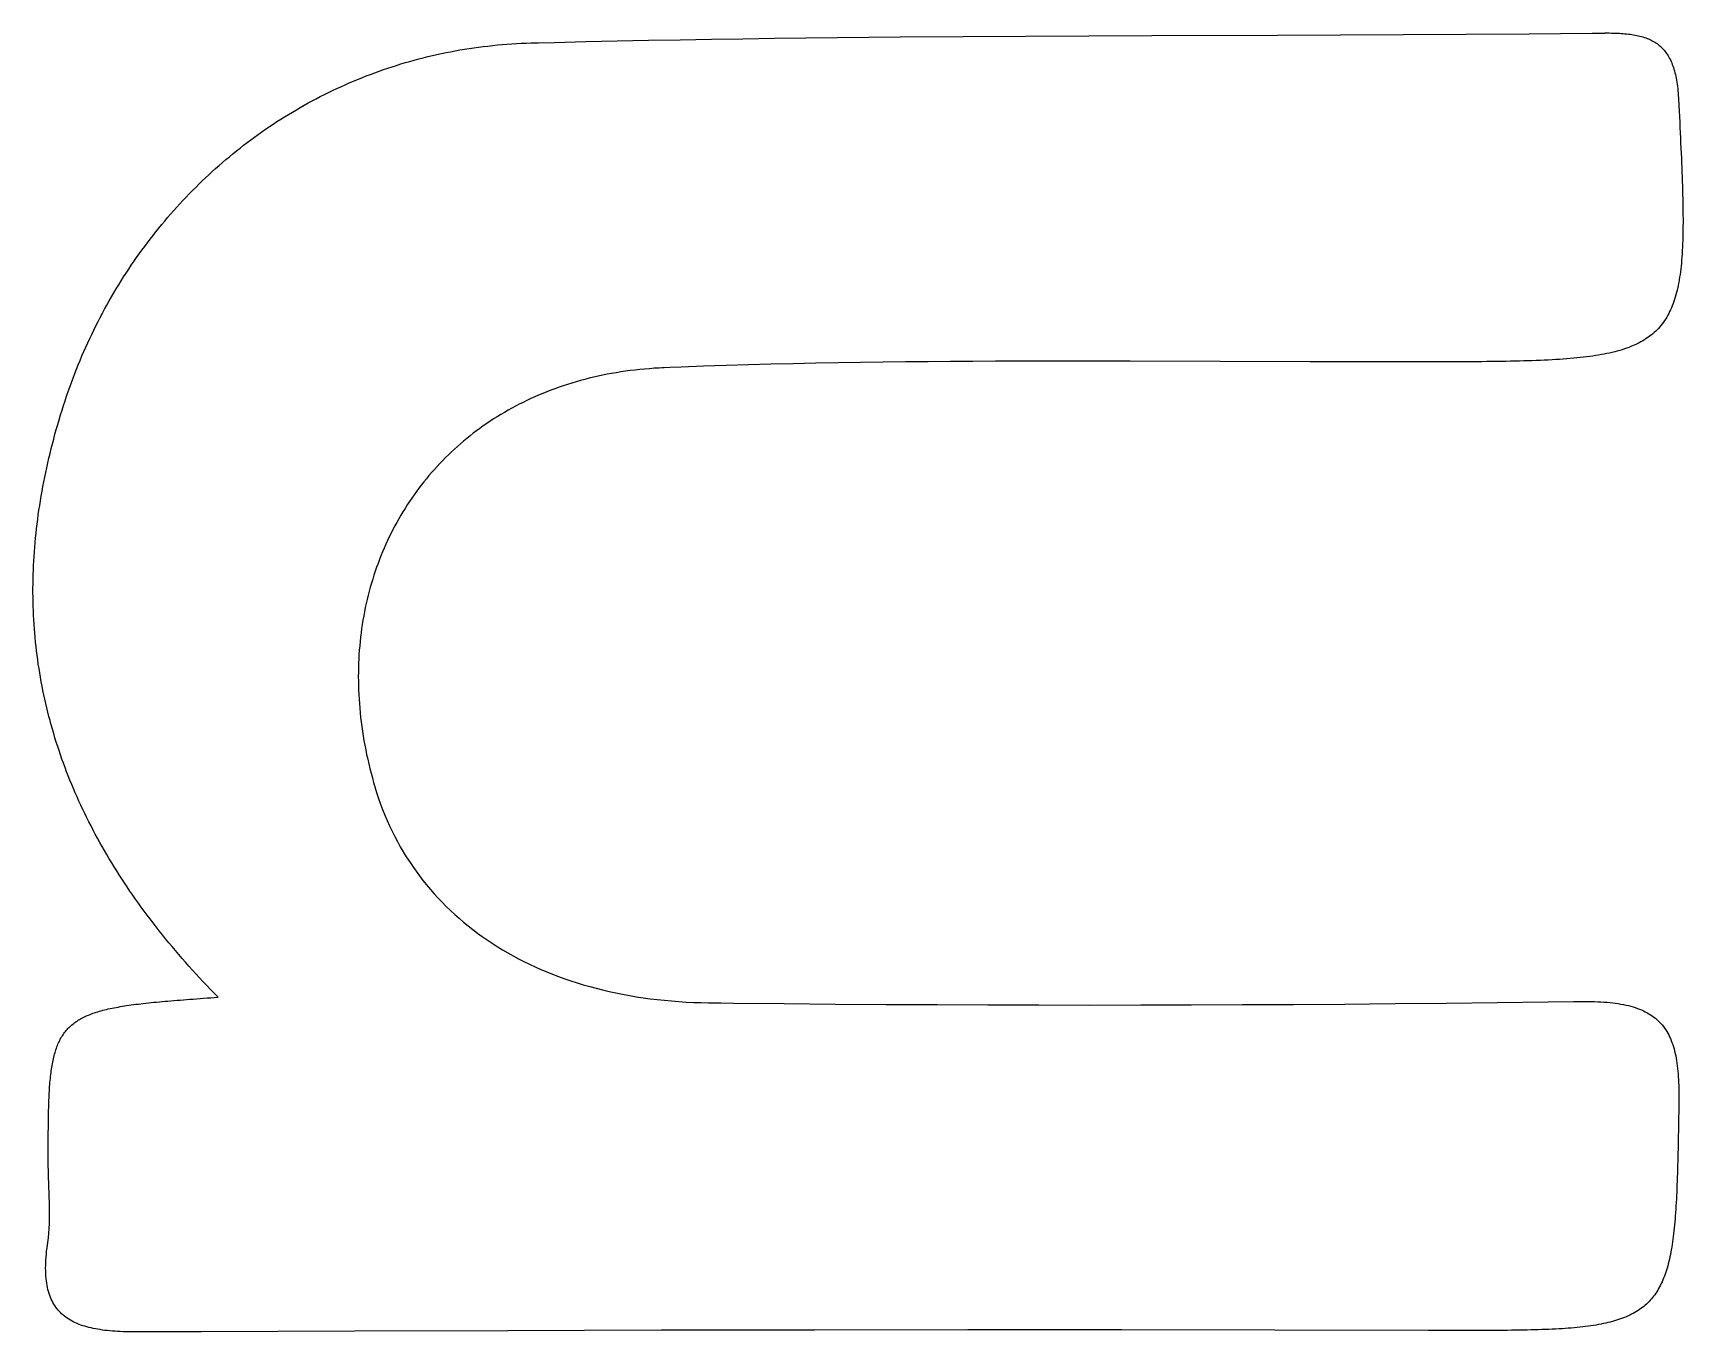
# Model space of a CAD drawing. Extents: x -2412.6 to -2376.5, y -227.2 to -193.2.
# Drawn here: x -2407.036 to -2403.439, y -218.136 to -215.302 of the extents above; entities that cross this region are included whole.
import ezdxf

# ---------------------------------------------------------------- set-up
doc = ezdxf.new("R2010")
doc.units = 0
doc.layers.add('WORK_LAYER', color=254, linetype='CONTINUOUS')

msp = doc.modelspace()

# ---------------------------------------------------------------- linework, layer by layer
at = {"layer": 'WORK_LAYER'}
msp.add_lwpolyline([(-2406.6331, -217.4053), (-2406.6413, -217.3969), (-2406.6494, -217.3885), (-2406.6574, -217.3801), (-2406.6654, -217.3717), (-2406.6733, -217.3632), (-2406.6811, -217.3548), (-2406.6888, -217.3463), (-2406.6964, -217.3378), (-2406.7039, -217.3293), (-2406.7114, -217.3208), (-2406.7187, -217.3122), (-2406.726, -217.3037), (-2406.7332, -217.2951), (-2406.7403, -217.2866), (-2406.7473, -217.278), (-2406.7543, -217.2694), (-2406.7612, -217.2608), (-2406.7679, -217.2521), (-2406.7746, -217.2435), (-2406.7812, -217.2349), (-2406.7878, -217.2262), (-2406.7942, -217.2175), (-2406.8006, -217.2088), (-2406.8068, -217.2001), (-2406.813, -217.1914), (-2406.8191, -217.1826), (-2406.8252, -217.1739), (-2406.8311, -217.1651), (-2406.8369, -217.1563), (-2406.8427, -217.1476), (-2406.8484, -217.1387), (-2406.854, -217.1299), (-2406.8595, -217.1211), (-2406.8649, -217.1122), (-2406.8703, -217.1034), (-2406.8756, -217.0945), (-2406.8807, -217.0856), (-2406.8858, -217.0767), (-2406.8908, -217.0678), (-2406.8958, -217.0588), (-2406.9006, -217.0499), (-2406.9054, -217.0409), (-2406.91, -217.0319), (-2406.9146, -217.0229), (-2406.9191, -217.0139), (-2406.9235, -217.0049), (-2406.9279, -216.9958), (-2406.9321, -216.9868), (-2406.9363, -216.9777), (-2406.9404, -216.9686), (-2406.9444, -216.9595), (-2406.9483, -216.9504), (-2406.9521, -216.9412), (-2406.9559, -216.9321), (-2406.9595, -216.9229), (-2406.9631, -216.9137), (-2406.9666, -216.9045), (-2406.97, -216.8953), (-2406.9733, -216.8861), (-2406.9765, -216.8769), (-2406.9797, -216.8676), (-2406.9827, -216.8583), (-2406.9857, -216.849), (-2406.9886, -216.8397), (-2406.9914, -216.8304), (-2406.9942, -216.8211), (-2406.9968, -216.8117), (-2406.9994, -216.8023), (-2407.0018, -216.793), (-2407.0042, -216.7836), (-2407.0065, -216.7741), (-2407.0087, -216.7647), (-2407.0109, -216.7552), (-2407.0129, -216.7458), (-2407.0149, -216.7363), (-2407.0167, -216.7268), (-2407.0185, -216.7173), (-2407.0202, -216.7077), (-2407.0219, -216.6982), (-2407.0234, -216.6886), (-2407.0249, -216.679), (-2407.0262, -216.6694), (-2407.0275, -216.6598), (-2407.0287, -216.6502), (-2407.0298, -216.6405), (-2407.0308, -216.6309), (-2407.0318, -216.6212), (-2407.0326, -216.6115), (-2407.0334, -216.6018), (-2407.0341, -216.592), (-2407.0347, -216.5823), (-2407.0352, -216.5725), (-2407.0356, -216.5627), (-2407.036, -216.5529), (-2407.0362, -216.5431), (-2407.0364, -216.5333), (-2407.0365, -216.5234), (-2407.0365, -216.5135), (-2407.0364, -216.5036), (-2407.0362, -216.4937), (-2407.036, -216.4838), (-2407.0357, -216.4739), (-2407.0352, -216.4639), (-2407.0347, -216.4539), (-2407.0341, -216.4439), (-2407.0334, -216.4339), (-2407.0327, -216.4239), (-2407.0318, -216.4138), (-2407.0309, -216.4038), (-2407.0299, -216.3937), (-2407.0288, -216.3836), (-2407.0276, -216.3734), (-2407.0263, -216.3633), (-2407.0249, -216.3531), (-2407.0235, -216.343), (-2407.0219, -216.3328), (-2407.0203, -216.3226), (-2407.0186, -216.3123), (-2407.0168, -216.3021), (-2407.0149, -216.2918), (-2407.013, -216.2815), (-2407.0109, -216.2712), (-2407.0088, -216.2609), (-2407.0065, -216.2505), (-2407.0042, -216.2402), (-2407.0018, -216.2298), (-2406.9994, -216.2194), (-2406.9968, -216.209), (-2406.9941, -216.1986), (-2406.9914, -216.1881), (-2406.9886, -216.1776), (-2406.9857, -216.1671), (-2406.9827, -216.1566), (-2406.9796, -216.1461), (-2406.9764, -216.1355), (-2406.9732, -216.125), (-2406.9715, -216.1197), (-2406.9699, -216.1146), (-2406.9667, -216.1046), (-2406.9633, -216.0946), (-2406.9599, -216.0847), (-2406.9564, -216.0748), (-2406.9528, -216.0649), (-2406.9492, -216.0551), (-2406.9455, -216.0454), (-2406.9416, -216.0356), (-2406.9378, -216.026), (-2406.9338, -216.0164), (-2406.9297, -216.0068), (-2406.9256, -215.9973), (-2406.9214, -215.9878), (-2406.9172, -215.9784), (-2406.9128, -215.969), (-2406.9084, -215.9597), (-2406.9039, -215.9504), (-2406.8993, -215.9412), (-2406.8947, -215.932), (-2406.89, -215.9229), (-2406.8852, -215.9138), (-2406.8803, -215.9048), (-2406.8754, -215.8958), (-2406.8704, -215.8869), (-2406.8653, -215.878), (-2406.8602, -215.8692), (-2406.8549, -215.8605), (-2406.8496, -215.8518), (-2406.8443, -215.8431), (-2406.8389, -215.8345), (-2406.8334, -215.826), (-2406.8278, -215.8175), (-2406.8222, -215.8091), (-2406.8165, -215.8007), (-2406.8107, -215.7924), (-2406.8049, -215.7842), (-2406.799, -215.776), (-2406.793, -215.7679), (-2406.787, -215.7598), (-2406.7809, -215.7518), (-2406.7747, -215.7439), (-2406.7685, -215.736), (-2406.7622, -215.7281), (-2406.7558, -215.7204), (-2406.7494, -215.7127), (-2406.7429, -215.705), (-2406.7364, -215.6974), (-2406.7297, -215.6899), (-2406.7231, -215.6825), (-2406.7163, -215.6751), (-2406.7096, -215.6678), (-2406.7027, -215.6605), (-2406.6958, -215.6533), (-2406.6888, -215.6462), (-2406.6818, -215.6391), (-2406.6747, -215.6321), (-2406.6675, -215.6252), (-2406.6603, -215.6183), (-2406.6531, -215.6115), (-2406.6457, -215.6048), (-2406.6383, -215.5981), (-2406.6309, -215.5915), (-2406.6234, -215.585), (-2406.6159, -215.5786), (-2406.6083, -215.5722), (-2406.6006, -215.5659), (-2406.5929, -215.5596), (-2406.5851, -215.5535), (-2406.5773, -215.5474), (-2406.5694, -215.5413), (-2406.5615, -215.5354), (-2406.5535, -215.5295), (-2406.5454, -215.5237), (-2406.5374, -215.518), (-2406.5292, -215.5123), (-2406.521, -215.5067), (-2406.5128, -215.5012), (-2406.5045, -215.4958), (-2406.4961, -215.4904), (-2406.4878, -215.4852), (-2406.4793, -215.48), (-2406.4708, -215.4748), (-2406.4623, -215.4698), (-2406.4537, -215.4648), (-2406.4451, -215.4599), (-2406.4364, -215.4551), (-2406.4277, -215.4504), (-2406.4189, -215.4457), (-2406.4101, -215.4411), (-2406.4012, -215.4366), (-2406.3923, -215.4322), (-2406.3833, -215.4279), (-2406.3743, -215.4236), (-2406.3653, -215.4195), (-2406.3562, -215.4154), (-2406.347, -215.4114), (-2406.3379, -215.4075), (-2406.3287, -215.4036), (-2406.3194, -215.3999), (-2406.3101, -215.3962), (-2406.3007, -215.3926), (-2406.2914, -215.3891), (-2406.2819, -215.3857), (-2406.2725, -215.3824), (-2406.263, -215.3792), (-2406.2534, -215.376), (-2406.2438, -215.373), (-2406.2342, -215.37), (-2406.2246, -215.3671), (-2406.2149, -215.3643), (-2406.2051, -215.3616), (-2406.1953, -215.359), (-2406.1855, -215.3565), (-2406.1757, -215.354), (-2406.1658, -215.3517), (-2406.1559, -215.3494), (-2406.1459, -215.3473), (-2406.136, -215.3452), (-2406.1259, -215.3432), (-2406.1159, -215.3413), (-2406.1058, -215.3395), (-2406.0957, -215.3378), (-2406.0855, -215.3362), (-2406.0753, -215.3347), (-2406.0651, -215.3333), (-2406.0549, -215.332), (-2406.0446, -215.3308), (-2406.0343, -215.3296), (-2406.0239, -215.3286), (-2406.0136, -215.3277), (-2406.0032, -215.3269), (-2405.9927, -215.3261), (-2405.9823, -215.3255), (-2405.9718, -215.3249), (-2405.9613, -215.3245), (-2405.9507, -215.3242), (-2405.9501, -215.3241), (-2405.949, -215.3241), (-2405.9469, -215.3241), (-2405.9426, -215.3239), (-2405.934, -215.3237), (-2405.8998, -215.3228), (-2405.8312, -215.3212), (-2405.7627, -215.3196), (-2405.6942, -215.3183), (-2405.6256, -215.317), (-2405.5571, -215.3158), (-2405.4885, -215.3148), (-2405.42, -215.3139), (-2405.3514, -215.313), (-2405.2829, -215.3123), (-2405.2143, -215.3116), (-2405.1457, -215.311), (-2405.0086, -215.31), (-2404.8715, -215.3092), (-2404.7343, -215.3086), (-2404.5972, -215.3081), (-2404.3229, -215.3072), (-2404.1857, -215.3066), (-2404.0486, -215.306), (-2403.9115, -215.3052), (-2403.7744, -215.3041), (-2403.7058, -215.3035), (-2403.6373, -215.3028), (-2403.6201, -215.3026), (-2403.6116, -215.3025), (-2403.6105, -215.3025), (-2403.6099, -215.3025), (-2403.6098, -215.3025), (-2403.6098, -215.3025), (-2403.6098, -215.3025), (-2403.6095, -215.3025), (-2403.6089, -215.3024), (-2403.6042, -215.3024), (-2403.5996, -215.3024), (-2403.5951, -215.3025), (-2403.5906, -215.3025), (-2403.5863, -215.3027), (-2403.582, -215.3028), (-2403.5777, -215.303), (-2403.5736, -215.3033), (-2403.5695, -215.3036), (-2403.5655, -215.3039), (-2403.5616, -215.3043), (-2403.5578, -215.3047), (-2403.554, -215.3052), (-2403.5503, -215.3057), (-2403.5466, -215.3063), (-2403.5431, -215.307), (-2403.5396, -215.3077), (-2403.5362, -215.3084), (-2403.5328, -215.3092), (-2403.5295, -215.3101), (-2403.5263, -215.311), (-2403.5232, -215.312), (-2403.5201, -215.3131), (-2403.5171, -215.3142), (-2403.5142, -215.3154), (-2403.5113, -215.3167), (-2403.5085, -215.318), (-2403.5058, -215.3194), (-2403.5032, -215.3209), (-2403.5006, -215.3224), (-2403.498, -215.324), (-2403.4956, -215.3257), (-2403.4932, -215.3275), (-2403.4909, -215.3294), (-2403.4886, -215.3313), (-2403.4864, -215.3333), (-2403.4843, -215.3354), (-2403.4822, -215.3376), (-2403.4802, -215.3399), (-2403.4783, -215.3422), (-2403.4764, -215.3447), (-2403.4746, -215.3472), (-2403.4728, -215.3498), (-2403.4712, -215.3526), (-2403.4695, -215.3554), (-2403.468, -215.3583), (-2403.4665, -215.3613), (-2403.465, -215.3644), (-2403.4636, -215.3676), (-2403.4623, -215.3709), (-2403.4611, -215.3743), (-2403.4599, -215.3778), (-2403.4587, -215.3814), (-2403.4576, -215.3852), (-2403.4566, -215.389), (-2403.4556, -215.3929), (-2403.4547, -215.397), (-2403.4539, -215.4011), (-2403.4531, -215.4054), (-2403.4524, -215.4098), (-2403.4517, -215.4143), (-2403.451, -215.4189), (-2403.4505, -215.4237), (-2403.45, -215.4285), (-2403.4495, -215.4335), (-2403.4491, -215.4386), (-2403.4488, -215.4438), (-2403.4485, -215.4492), (-2403.4484, -215.4495), (-2403.4484, -215.4497), (-2403.4484, -215.4499), (-2403.4484, -215.4502), (-2403.4484, -215.451), (-2403.4482, -215.4541), (-2403.4479, -215.4603), (-2403.4473, -215.4726), (-2403.4467, -215.4847), (-2403.4461, -215.4966), (-2403.4456, -215.5084), (-2403.445, -215.5199), (-2403.4445, -215.5313), (-2403.444, -215.5425), (-2403.4435, -215.5535), (-2403.443, -215.5644), (-2403.4425, -215.5751), (-2403.4421, -215.5856), (-2403.4417, -215.596), (-2403.4413, -215.6061), (-2403.4409, -215.6162), (-2403.4406, -215.626), (-2403.4402, -215.6357), (-2403.44, -215.6453), (-2403.4397, -215.6546), (-2403.4395, -215.6638), (-2403.4393, -215.6729), (-2403.4391, -215.6818), (-2403.439, -215.6906), (-2403.439, -215.6992), (-2403.4389, -215.7076), (-2403.4389, -215.7159), (-2403.439, -215.724), (-2403.439, -215.732), (-2403.4392, -215.7399), (-2403.4393, -215.7476), (-2403.4396, -215.7552), (-2403.4398, -215.7626), (-2403.4402, -215.7699), (-2403.4405, -215.777), (-2403.4409, -215.784), (-2403.4414, -215.7909), (-2403.4419, -215.7976), (-2403.4425, -215.8042), (-2403.4432, -215.8107), (-2403.4439, -215.817), (-2403.4446, -215.8232), (-2403.4454, -215.8293), (-2403.4463, -215.8352), (-2403.4473, -215.8411), (-2403.4483, -215.8468), (-2403.4494, -215.8523), (-2403.4505, -215.8578), (-2403.4517, -215.8631), (-2403.453, -215.8683), (-2403.4544, -215.8734), (-2403.4558, -215.8784), (-2403.4573, -215.8833), (-2403.4589, -215.888), (-2403.4605, -215.8927), (-2403.4623, -215.8972), (-2403.4641, -215.9016), (-2403.466, -215.9059), (-2403.468, -215.9101), (-2403.47, -215.9142), (-2403.4722, -215.9182), (-2403.4744, -215.9221), (-2403.4767, -215.9259), (-2403.4791, -215.9296), (-2403.4816, -215.9332), (-2403.4842, -215.9367), (-2403.4869, -215.9401), (-2403.4896, -215.9434), (-2403.4925, -215.9466), (-2403.4955, -215.9497), (-2403.4985, -215.9527), (-2403.5017, -215.9556), (-2403.505, -215.9585), (-2403.5083, -215.9613), (-2403.5118, -215.9639), (-2403.5154, -215.9665), (-2403.519, -215.969), (-2403.5228, -215.9715), (-2403.5267, -215.9738), (-2403.5307, -215.9761), (-2403.5348, -215.9783), (-2403.5391, -215.9804), (-2403.5434, -215.9824), (-2403.5478, -215.9844), (-2403.5524, -215.9863), (-2403.5571, -215.9881), (-2403.5619, -215.9899), (-2403.5668, -215.9916), (-2403.5719, -215.9932), (-2403.577, -215.9948), (-2403.5823, -215.9963), (-2403.5877, -215.9977), (-2403.5933, -215.9991), (-2403.599, -216.0004), (-2403.6048, -216.0016), (-2403.6107, -216.0028), (-2403.6168, -216.004), (-2403.623, -216.0051), (-2403.6293, -216.0061), (-2403.6358, -216.0071), (-2403.6424, -216.008), (-2403.6491, -216.0089), (-2403.656, -216.0097), (-2403.663, -216.0105), (-2403.6702, -216.0113), (-2403.6775, -216.012), (-2403.6849, -216.0127), (-2403.6925, -216.0133), (-2403.7003, -216.0139), (-2403.7082, -216.0144), (-2403.7162, -216.0149), (-2403.7244, -216.0154), (-2403.7328, -216.0158), (-2403.7413, -216.0162), (-2403.7499, -216.0166), (-2403.7588, -216.017), (-2403.7677, -216.0173), (-2403.7769, -216.0176), (-2403.7862, -216.0178), (-2403.7956, -216.0181), (-2403.8052, -216.0183), (-2403.815, -216.0185), (-2403.825, -216.0187), (-2403.8351, -216.0188), (-2403.8454, -216.019), (-2403.8558, -216.0191), (-2403.8665, -216.0192), (-2403.8773, -216.0193), (-2403.8882, -216.0194), (-2403.8994, -216.0194), (-2403.9107, -216.0195), (-2403.9222, -216.0195), (-2403.9339, -216.0196), (-2403.9457, -216.0196), (-2403.9578, -216.0197), (-2403.97, -216.0197), (-2403.9824, -216.0197), (-2403.9887, -216.0198), (-2403.9918, -216.0198), (-2403.9949, -216.0198), (-2404.0071, -216.0198), (-2404.0561, -216.0199), (-2404.1541, -216.0199), (-2404.2521, -216.0197), (-2404.6441, -216.0184), (-2404.7421, -216.0182), (-2404.8401, -216.0182), (-2404.938, -216.0184), (-2404.987, -216.0186), (-2405.036, -216.0189), (-2405.085, -216.0193), (-2405.1339, -216.0197), (-2405.1829, -216.0203), (-2405.2319, -216.021), (-2405.2808, -216.0218), (-2405.3298, -216.0227), (-2405.3787, -216.0238), (-2405.4276, -216.025), (-2405.4766, -216.0263), (-2405.5255, -216.0278), (-2405.5744, -216.0294), (-2405.6233, -216.0313), (-2405.6478, -216.0322), (-2405.66, -216.0327), (-2405.6615, -216.0328), (-2405.663, -216.0328), (-2405.6657, -216.033), (-2405.6711, -216.0332), (-2405.6818, -216.0338), (-2405.6924, -216.0346), (-2405.7029, -216.0355), (-2405.7134, -216.0365), (-2405.7238, -216.0376), (-2405.7342, -216.0388), (-2405.7445, -216.0402), (-2405.7547, -216.0417), (-2405.7648, -216.0433), (-2405.7748, -216.045), (-2405.7848, -216.0469), (-2405.7947, -216.0489), (-2405.8045, -216.051), (-2405.8143, -216.0532), (-2405.824, -216.0555), (-2405.8336, -216.058), (-2405.8431, -216.0605), (-2405.8525, -216.0632), (-2405.8619, -216.066), (-2405.8712, -216.0689), (-2405.8804, -216.0719), (-2405.8895, -216.075), (-2405.8986, -216.0782), (-2405.9075, -216.0816), (-2405.9164, -216.085), (-2405.9252, -216.0886), (-2405.934, -216.0923), (-2405.9426, -216.096), (-2405.9512, -216.0999), (-2405.9596, -216.1039), (-2405.968, -216.108), (-2405.9764, -216.1122), (-2405.9846, -216.1165), (-2405.9927, -216.1209), (-2406.0008, -216.1253), (-2406.0088, -216.1299), (-2406.0166, -216.1346), (-2406.0244, -216.1394), (-2406.0321, -216.1443), (-2406.0398, -216.1493), (-2406.0473, -216.1544), (-2406.0547, -216.1595), (-2406.0621, -216.1648), (-2406.0694, -216.1701), (-2406.0765, -216.1756), (-2406.0836, -216.1811), (-2406.0906, -216.1868), (-2406.0975, -216.1925), (-2406.1043, -216.1983), (-2406.1111, -216.2042), (-2406.1177, -216.2102), (-2406.1242, -216.2162), (-2406.1307, -216.2224), (-2406.137, -216.2286), (-2406.1432, -216.2349), (-2406.1494, -216.2413), (-2406.1555, -216.2478), (-2406.1614, -216.2544), (-2406.1673, -216.261), (-2406.1731, -216.2678), (-2406.1787, -216.2746), (-2406.1843, -216.2814), (-2406.1898, -216.2884), (-2406.1951, -216.2954), (-2406.2004, -216.3026), (-2406.2056, -216.3097), (-2406.2107, -216.317), (-2406.2156, -216.3243), (-2406.2205, -216.3317), (-2406.2253, -216.3392), (-2406.2299, -216.3467), (-2406.2345, -216.3544), (-2406.239, -216.362), (-2406.2433, -216.3698), (-2406.2476, -216.3776), (-2406.2517, -216.3855), (-2406.2558, -216.3934), (-2406.2597, -216.4015), (-2406.2635, -216.4095), (-2406.2672, -216.4177), (-2406.2709, -216.4259), (-2406.2744, -216.4341), (-2406.2778, -216.4425), (-2406.2811, -216.4508), (-2406.2842, -216.4593), (-2406.2873, -216.4678), (-2406.2903, -216.4763), (-2406.2931, -216.4849), (-2406.2959, -216.4936), (-2406.2985, -216.5023), (-2406.301, -216.5111), (-2406.3034, -216.5199), (-2406.3057, -216.5288), (-2406.3079, -216.5377), (-2406.3099, -216.5467), (-2406.3119, -216.5557), (-2406.3137, -216.5648), (-2406.3155, -216.5739), (-2406.3171, -216.5831), (-2406.3185, -216.5923), (-2406.3199, -216.6016), (-2406.3212, -216.6109), (-2406.3223, -216.6202), (-2406.3233, -216.6296), (-2406.3242, -216.6391), (-2406.325, -216.6486), (-2406.3257, -216.6581), (-2406.3262, -216.6676), (-2406.3266, -216.6772), (-2406.3269, -216.6869), (-2406.3271, -216.6965), (-2406.3272, -216.7062), (-2406.3271, -216.716), (-2406.3269, -216.7257), (-2406.3266, -216.7356), (-2406.3262, -216.7454), (-2406.3256, -216.7553), (-2406.3249, -216.7652), (-2406.3241, -216.7751), (-2406.3232, -216.7851), (-2406.3221, -216.7951), (-2406.3209, -216.8051), (-2406.3196, -216.8151), (-2406.3182, -216.8252), (-2406.3166, -216.8353), (-2406.3149, -216.8454), (-2406.3131, -216.8556), (-2406.3111, -216.8657), (-2406.309, -216.8759), (-2406.3068, -216.8861), (-2406.3045, -216.8964), (-2406.302, -216.9066), (-2406.2994, -216.9169), (-2406.2966, -216.9272), (-2406.2938, -216.9375), (-2406.2923, -216.9426), (-2406.2919, -216.9439), (-2406.2917, -216.9446), (-2406.2916, -216.9449), (-2406.2915, -216.9452), (-2406.2911, -216.9467), (-2406.2872, -216.9593), (-2406.283, -216.9718), (-2406.2787, -216.9841), (-2406.2741, -216.9962), (-2406.2693, -217.0083), (-2406.2642, -217.0201), (-2406.2589, -217.0319), (-2406.2534, -217.0434), (-2406.2477, -217.0549), (-2406.2417, -217.0661), (-2406.2356, -217.0773), (-2406.2292, -217.0882), (-2406.2225, -217.099), (-2406.2157, -217.1097), (-2406.2086, -217.1202), (-2406.2014, -217.1305), (-2406.1939, -217.1407), (-2406.1862, -217.1507), (-2406.1783, -217.1606), (-2406.1701, -217.1702), (-2406.1618, -217.1798), (-2406.1533, -217.1891), (-2406.1445, -217.1983), (-2406.1356, -217.2073), (-2406.1265, -217.2162), (-2406.1171, -217.2249), (-2406.1076, -217.2334), (-2406.0978, -217.2417), (-2406.0879, -217.2498), (-2406.0778, -217.2578), (-2406.0674, -217.2656), (-2406.0569, -217.2732), (-2406.0462, -217.2807), (-2406.0353, -217.2879), (-2406.0242, -217.295), (-2406.013, -217.3019), (-2406.0015, -217.3086), (-2405.9899, -217.3151), (-2405.9781, -217.3215), (-2405.9661, -217.3276), (-2405.9539, -217.3336), (-2405.9415, -217.3393), (-2405.929, -217.3449), (-2405.9163, -217.3503), (-2405.9035, -217.3554), (-2405.8904, -217.3604), (-2405.8772, -217.3652), (-2405.8638, -217.3698), (-2405.8503, -217.3742), (-2405.8366, -217.3783), (-2405.8227, -217.3823), (-2405.8087, -217.3861), (-2405.7945, -217.3897), (-2405.7801, -217.393), (-2405.7656, -217.3962), (-2405.751, -217.3991), (-2405.7361, -217.4018), (-2405.7212, -217.4044), (-2405.706, -217.4067), (-2405.6908, -217.4088), (-2405.6754, -217.4106), (-2405.6598, -217.4123), (-2405.6441, -217.4137), (-2405.6282, -217.415), (-2405.6122, -217.416), (-2405.5961, -217.4168), (-2405.5798, -217.4173), (-2405.5634, -217.4176), (-2405.5613, -217.4177), (-2405.5612, -217.4177), (-2405.561, -217.4177), (-2405.5606, -217.4177), (-2405.5597, -217.4177), (-2405.5579, -217.4177), (-2405.551, -217.4178), (-2405.5371, -217.4179), (-2405.5094, -217.4182), (-2405.3984, -217.4194), (-2405.2874, -217.4203), (-2405.1763, -217.4211), (-2405.0653, -217.4217), (-2404.9543, -217.4221), (-2404.8433, -217.4224), (-2404.7323, -217.4225), (-2404.6212, -217.4224), (-2404.5102, -217.4221), (-2404.3992, -217.4217), (-2404.2882, -217.4211), (-2404.1772, -217.4204), (-2404.0662, -217.4195), (-2403.9551, -217.4184), (-2403.8441, -217.4171), (-2403.7331, -217.4157), (-2403.6776, -217.4149), (-2403.6707, -217.4148), (-2403.6672, -217.4147), (-2403.6668, -217.4147), (-2403.6666, -217.4147), (-2403.6665, -217.4147), (-2403.6662, -217.4147), (-2403.6657, -217.4147), (-2403.6618, -217.4147), (-2403.654, -217.4146), (-2403.6465, -217.4147), (-2403.6391, -217.4148), (-2403.6318, -217.415), (-2403.6248, -217.4153), (-2403.6179, -217.4156), (-2403.6112, -217.4161), (-2403.6046, -217.4166), (-2403.5983, -217.4172), (-2403.592, -217.4179), (-2403.586, -217.4187), (-2403.5801, -217.4195), (-2403.5743, -217.4205), (-2403.5687, -217.4215), (-2403.5633, -217.4227), (-2403.558, -217.4239), (-2403.5529, -217.4252), (-2403.5479, -217.4266), (-2403.5431, -217.4281), (-2403.5384, -217.4298), (-2403.5339, -217.4315), (-2403.5294, -217.4333), (-2403.5252, -217.4352), (-2403.5211, -217.4372), (-2403.5171, -217.4393), (-2403.5132, -217.4415), (-2403.5095, -217.4438), (-2403.5059, -217.4462), (-2403.5024, -217.4487), (-2403.4991, -217.4513), (-2403.4958, -217.4541), (-2403.4928, -217.4569), (-2403.4898, -217.4599), (-2403.4869, -217.4629), (-2403.4842, -217.4661), (-2403.4816, -217.4694), (-2403.4791, -217.4728), (-2403.4767, -217.4763), (-2403.4744, -217.48), (-2403.4722, -217.4837), (-2403.4701, -217.4876), (-2403.4682, -217.4916), (-2403.4663, -217.4957), (-2403.4646, -217.5), (-2403.4629, -217.5043), (-2403.4613, -217.5088), (-2403.4599, -217.5134), (-2403.4585, -217.5182), (-2403.4572, -217.523), (-2403.456, -217.528), (-2403.4549, -217.5331), (-2403.4539, -217.5384), (-2403.453, -217.5438), (-2403.4521, -217.5493), (-2403.4514, -217.555), (-2403.4507, -217.5608), (-2403.4501, -217.5667), (-2403.4495, -217.5728), (-2403.4491, -217.579), (-2403.4487, -217.5853), (-2403.4484, -217.5918), (-2403.4481, -217.5984), (-2403.448, -217.6052), (-2403.4478, -217.6121), (-2403.4478, -217.6192), (-2403.4478, -217.6264), (-2403.4479, -217.6337), (-2403.4479, -217.6374), (-2403.4479, -217.6384), (-2403.4479, -217.6386), (-2403.4479, -217.6387), (-2403.4479, -217.6388), (-2403.448, -217.6392), (-2403.448, -217.6405), (-2403.4481, -217.6459), (-2403.4483, -217.6566), (-2403.4485, -217.6671), (-2403.4486, -217.6774), (-2403.4488, -217.6876), (-2403.449, -217.6976), (-2403.4492, -217.7075), (-2403.4494, -217.7173), (-2403.4496, -217.7269), (-2403.4498, -217.7363), (-2403.45, -217.7456), (-2403.4502, -217.7547), (-2403.4504, -217.7637), (-2403.4506, -217.7726), (-2403.4509, -217.7813), (-2403.4512, -217.7899), (-2403.4514, -217.7983), (-2403.4517, -217.8066), (-2403.452, -217.8148), (-2403.4523, -217.8228), (-2403.4527, -217.8307), (-2403.453, -217.8384), (-2403.4534, -217.846), (-2403.4538, -217.8535), (-2403.4543, -217.8609), (-2403.4547, -217.8681), (-2403.4552, -217.8752), (-2403.4557, -217.8822), (-2403.4562, -217.889), (-2403.4568, -217.8957), (-2403.4574, -217.9023), (-2403.458, -217.9088), (-2403.4587, -217.9151), (-2403.4594, -217.9213), (-2403.4601, -217.9274), (-2403.4609, -217.9334), (-2403.4617, -217.9393), (-2403.4626, -217.945), (-2403.4635, -217.9507), (-2403.4644, -217.9562), (-2403.4654, -217.9616), (-2403.4664, -217.9669), (-2403.4675, -217.9721), (-2403.4686, -217.9772), (-2403.4698, -217.9821), (-2403.471, -217.987), (-2403.4723, -217.9918), (-2403.4736, -217.9964), (-2403.475, -218.001), (-2403.4764, -218.0054), (-2403.4779, -218.0098), (-2403.4794, -218.014), (-2403.4811, -218.0182), (-2403.4827, -218.0222), (-2403.4844, -218.0262), (-2403.4862, -218.03), (-2403.4881, -218.0338), (-2403.49, -218.0375), (-2403.492, -218.0411), (-2403.494, -218.0445), (-2403.4961, -218.0479), (-2403.4983, -218.0513), (-2403.5006, -218.0545), (-2403.5029, -218.0576), (-2403.5053, -218.0607), (-2403.5078, -218.0636), (-2403.5104, -218.0665), (-2403.513, -218.0693), (-2403.5157, -218.0721), (-2403.5185, -218.0747), (-2403.5214, -218.0773), (-2403.5243, -218.0798), (-2403.5273, -218.0822), (-2403.5305, -218.0845), (-2403.5337, -218.0868), (-2403.537, -218.089), (-2403.5403, -218.0911), (-2403.5438, -218.0932), (-2403.5474, -218.0951), (-2403.551, -218.0971), (-2403.5548, -218.0989), (-2403.5586, -218.1007), (-2403.5626, -218.1024), (-2403.5666, -218.1041), (-2403.5707, -218.1057), (-2403.575, -218.1072), (-2403.5793, -218.1087), (-2403.5837, -218.1101), (-2403.5883, -218.1115), (-2403.5929, -218.1128), (-2403.5977, -218.114), (-2403.6025, -218.1152), (-2403.6075, -218.1164), (-2403.6125, -218.1175), (-2403.6177, -218.1185), (-2403.623, -218.1195), (-2403.6284, -218.1205), (-2403.634, -218.1214), (-2403.6396, -218.1222), (-2403.6453, -218.123), (-2403.6512, -218.1238), (-2403.6572, -218.1245), (-2403.6633, -218.1252), (-2403.6696, -218.1258), (-2403.6759, -218.1264), (-2403.6824, -218.127), (-2403.689, -218.1275), (-2403.6957, -218.128), (-2403.7026, -218.1285), (-2403.7096, -218.1289), (-2403.7167, -218.1293), (-2403.724, -218.1297), (-2403.7313, -218.13), (-2403.7389, -218.1303), (-2403.7465, -218.1306), (-2403.7543, -218.1309), (-2403.7622, -218.1311), (-2403.7703, -218.1313), (-2403.7785, -218.1315), (-2403.7868, -218.1316), (-2403.7953, -218.1318), (-2403.804, -218.1319), (-2403.8128, -218.132), (-2403.8217, -218.1321), (-2403.8308, -218.1322), (-2403.84, -218.1322), (-2403.8493, -218.1323), (-2403.8589, -218.1323), (-2403.8685, -218.1323), (-2403.8784, -218.1324), (-2403.8884, -218.1324), (-2403.8985, -218.1324), (-2403.9088, -218.1323), (-2403.9193, -218.1323), (-2403.9299, -218.1323), (-2403.9407, -218.1323), (-2403.9461, -218.1323), (-2403.9489, -218.1323), (-2403.9495, -218.1323), (-2403.9499, -218.1323), (-2403.9501, -218.1323), (-2403.9503, -218.1323), (-2403.9529, -218.1323), (-2403.9947, -218.1322), (-2404.3291, -218.1316), (-2404.6635, -218.1313), (-2404.9979, -218.1313), (-2405.3323, -218.1315), (-2405.6667, -218.132), (-2406.0011, -218.1328), (-2406.3355, -218.1338), (-2406.6698, -218.1351), (-2406.7534, -218.1355), (-2406.7952, -218.1357), (-2406.8005, -218.1357), (-2406.8031, -218.1357), (-2406.8034, -218.1357), (-2406.8036, -218.1357), (-2406.8036, -218.1357), (-2406.8037, -218.1357), (-2406.8039, -218.1357), (-2406.8056, -218.1357), (-2406.8088, -218.1357), (-2406.8153, -218.1357), (-2406.8216, -218.1356), (-2406.8279, -218.1355), (-2406.834, -218.1354), (-2406.8401, -218.1351), (-2406.8461, -218.1349), (-2406.8519, -218.1346), (-2406.8577, -218.1342), (-2406.8634, -218.1337), (-2406.8689, -218.1332), (-2406.8744, -218.1327), (-2406.8797, -218.1321), (-2406.885, -218.1314), (-2406.8902, -218.1306), (-2406.8952, -218.1298), (-2406.9002, -218.1289), (-2406.905, -218.128), (-2406.9098, -218.1269), (-2406.9144, -218.1258), (-2406.9189, -218.1246), (-2406.9234, -218.1233), (-2406.9277, -218.122), (-2406.9319, -218.1205), (-2406.936, -218.119), (-2406.94, -218.1174), (-2406.9439, -218.1157), (-2406.9477, -218.1139), (-2406.9514, -218.112), (-2406.9549, -218.11), (-2406.9584, -218.108), (-2406.9618, -218.1058), (-2406.965, -218.1035), (-2406.9681, -218.1011), (-2406.9711, -218.0986), (-2406.974, -218.096), (-2406.9768, -218.0933), (-2406.9795, -218.0905), (-2406.9821, -218.0876), (-2406.9845, -218.0845), (-2406.9869, -218.0814), (-2406.9891, -218.0781), (-2406.9912, -218.0747), (-2406.9932, -218.0712), (-2406.995, -218.0676), (-2406.9968, -218.0638), (-2406.9984, -218.0599), (-2407, -218.0559), (-2407.0014, -218.0517), (-2407.0026, -218.0474), (-2407.0038, -218.043), (-2407.0049, -218.0384), (-2407.0058, -218.0338), (-2407.0066, -218.0289), (-2407.0073, -218.0239), (-2407.0078, -218.0188), (-2407.0083, -218.0135), (-2407.0086, -218.0081), (-2407.0088, -218.0025), (-2407.0089, -217.9968), (-2407.0088, -217.991), (-2407.0086, -217.9849), (-2407.0083, -217.9787), (-2407.0079, -217.9724), (-2407.0073, -217.9659), (-2407.0067, -217.9592), (-2407.0058, -217.9524), (-2407.0049, -217.9454), (-2407.0047, -217.9436), (-2407.0045, -217.9427), (-2407.0045, -217.9422), (-2407.0044, -217.942), (-2407.0044, -217.9419), (-2407.0042, -217.9407), (-2407.0035, -217.9355), (-2407.0029, -217.9304), (-2407.0019, -217.92), (-2407.0012, -217.9097), (-2407.0006, -217.8993), (-2407.0004, -217.8889), (-2407.0003, -217.8784), (-2407.0003, -217.868), (-2407.0005, -217.8575), (-2407.0011, -217.8365), (-2407.0027, -217.7946), (-2407.0029, -217.7841), (-2407.0031, -217.7736), (-2407.0032, -217.7684), (-2407.0032, -217.7658), (-2407.0032, -217.7645), (-2407.0032, -217.7642), (-2407.0032, -217.764), (-2407.0032, -217.7639), (-2407.0032, -217.7639), (-2407.0032, -217.7636), (-2407.0032, -217.76), (-2407.0032, -217.7528), (-2407.0032, -217.7458), (-2407.0032, -217.7388), (-2407.0032, -217.7319), (-2407.0032, -217.7252), (-2407.0032, -217.7185), (-2407.0031, -217.712), (-2407.0031, -217.7055), (-2407.0031, -217.6992), (-2407.003, -217.6929), (-2407.003, -217.6868), (-2407.0029, -217.6807), (-2407.0028, -217.6747), (-2407.0028, -217.6689), (-2407.0027, -217.6631), (-2407.0025, -217.6574), (-2407.0024, -217.6518), (-2407.0023, -217.6463), (-2407.0021, -217.6409), (-2407.0019, -217.6356), (-2407.0017, -217.6304), (-2407.0015, -217.6253), (-2407.0013, -217.6202), (-2407.0011, -217.6152), (-2407.0008, -217.6104), (-2407.0005, -217.6056), (-2407.0002, -217.6009), (-2406.9998, -217.5962), (-2406.9995, -217.5917), (-2406.9991, -217.5872), (-2406.9986, -217.5829), (-2406.9982, -217.5786), (-2406.9977, -217.5743), (-2406.9972, -217.5702), (-2406.9967, -217.5661), (-2406.9961, -217.5622), (-2406.9955, -217.5582), (-2406.9949, -217.5544), (-2406.9942, -217.5506), (-2406.9935, -217.547), (-2406.9928, -217.5433), (-2406.992, -217.5398), (-2406.9912, -217.5363), (-2406.9904, -217.5329), (-2406.9895, -217.5296), (-2406.9885, -217.5263), (-2406.9876, -217.5231), (-2406.9866, -217.52), (-2406.9855, -217.5169), (-2406.9844, -217.5139), (-2406.9833, -217.511), (-2406.9821, -217.5081), (-2406.9809, -217.5053), (-2406.9796, -217.5025), (-2406.9783, -217.4998), (-2406.9769, -217.4972), (-2406.9755, -217.4946), (-2406.974, -217.4921), (-2406.9725, -217.4897), (-2406.9709, -217.4873), (-2406.9693, -217.4849), (-2406.9676, -217.4826), (-2406.9659, -217.4804), (-2406.9641, -217.4782), (-2406.9623, -217.4761), (-2406.9604, -217.474), (-2406.9584, -217.4719), (-2406.9564, -217.47), (-2406.9543, -217.468), (-2406.9522, -217.4662), (-2406.95, -217.4643), (-2406.9477, -217.4625), (-2406.9454, -217.4608), (-2406.943, -217.4591), (-2406.9405, -217.4574), (-2406.938, -217.4558), (-2406.9354, -217.4542), (-2406.9328, -217.4527), (-2406.93, -217.4512), (-2406.9272, -217.4498), (-2406.9244, -217.4483), (-2406.9214, -217.447), (-2406.9184, -217.4456), (-2406.9154, -217.4443), (-2406.9122, -217.4431), (-2406.909, -217.4418), (-2406.9057, -217.4406), (-2406.9023, -217.4395), (-2406.8988, -217.4383), (-2406.8953, -217.4372), (-2406.8917, -217.4362), (-2406.888, -217.4351), (-2406.8842, -217.4341), (-2406.8803, -217.4331), (-2406.8764, -217.4321), (-2406.8724, -217.4312), (-2406.8683, -217.4303), (-2406.8641, -217.4294), (-2406.8598, -217.4285), (-2406.8554, -217.4277), (-2406.851, -217.4269), (-2406.8464, -217.4261), (-2406.8418, -217.4253), (-2406.8371, -217.4246), (-2406.8323, -217.4238), (-2406.8274, -217.4231), (-2406.8224, -217.4224), (-2406.8173, -217.4217), (-2406.8121, -217.421), (-2406.8068, -217.4204), (-2406.8014, -217.4197), (-2406.796, -217.4191), (-2406.7904, -217.4185), (-2406.7847, -217.4178), (-2406.7789, -217.4172), (-2406.7731, -217.4166), (-2406.7671, -217.4161), (-2406.761, -217.4155), (-2406.7548, -217.4149), (-2406.7486, -217.4143), (-2406.7422, -217.4138), (-2406.7357, -217.4132), (-2406.7291, -217.4127), (-2406.7223, -217.4121), (-2406.7155, -217.4116), (-2406.7086, -217.411), (-2406.7016, -217.4105), (-2406.6944, -217.4099), (-2406.6871, -217.4094), (-2406.6798, -217.4088), (-2406.6723, -217.4082), (-2406.6647, -217.4077), (-2406.657, -217.4071), (-2406.6491, -217.4065), (-2406.6412, -217.4059)], close=True, dxfattribs=at)

doc.saveas('drawing.dxf')
